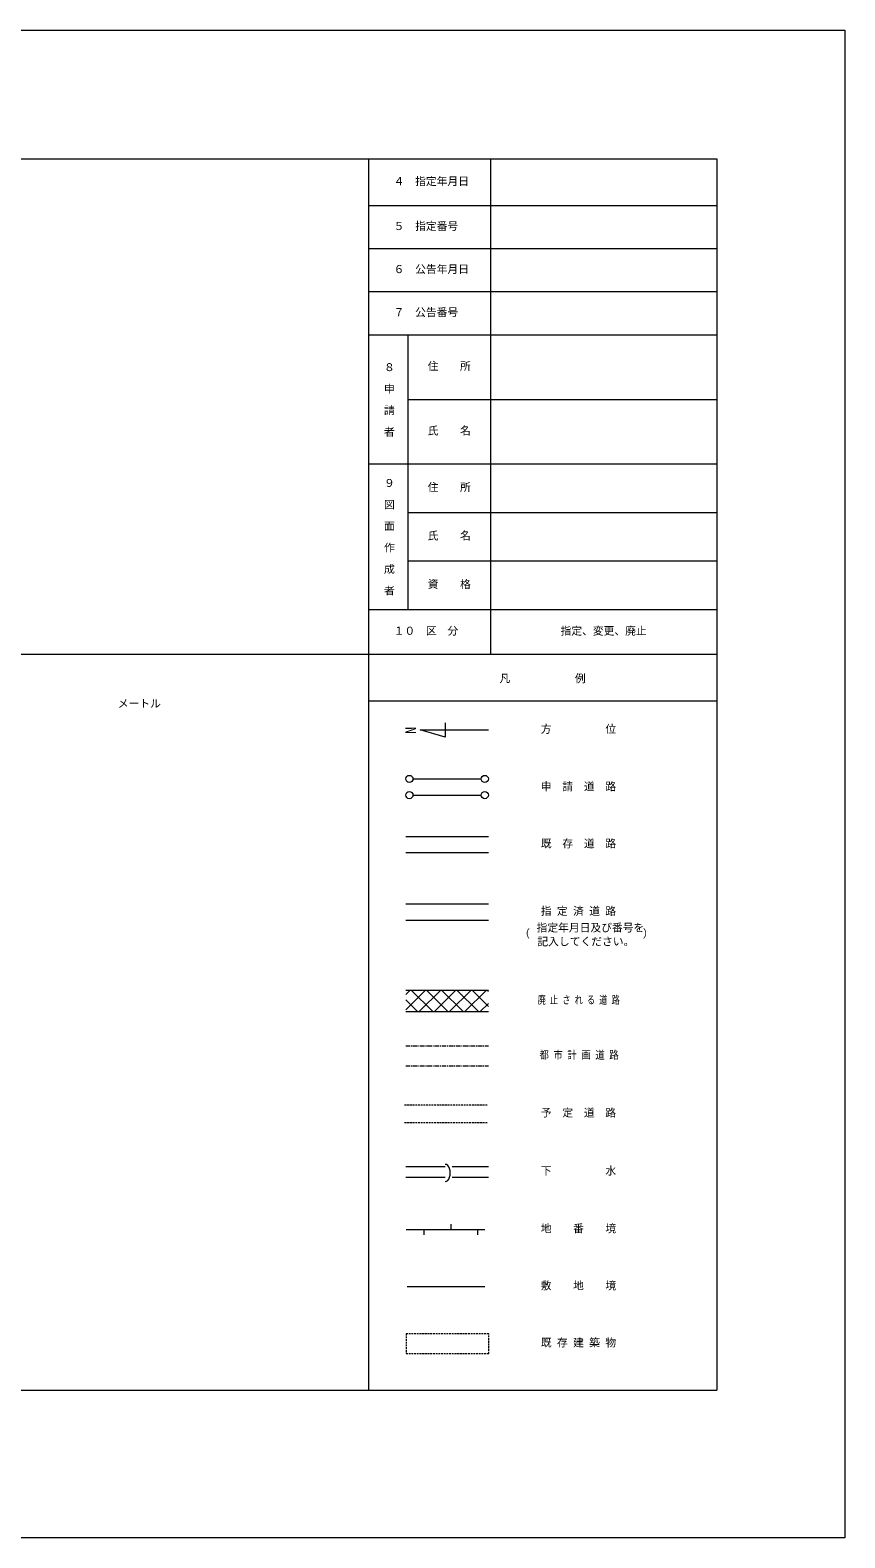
# Model space of a CAD drawing. Units: millimetres on the paper. Extents: x -297 to 297, y -210 to 210.
# Drawn here: x 70.1 to 297, y -210 to 210 of the extents above; entities that cross this region are included whole.
import ezdxf
from ezdxf.enums import TextEntityAlignment as Align

# ---------------------------------------------------------------- set-up
doc = ezdxf.new("R2010")
doc.units = ezdxf.units.MM
doc.linetypes.add('USER1', pattern=[0.75, 0.5, -0.25])
doc.linetypes.add('USER2', pattern=[2, 1.25, -0.25, 0.25, -0.25])
doc.layers.add('0-0_0', color=7, linetype='Continuous', lineweight=18)
doc.styles.add('@ＭＳ ゴシック', font='')
doc.styles.add('ＭＳ ゴシック', font='')
doc.styles.get('@ＭＳ ゴシック').set_extended_font_data('@MS Gothic')
doc.styles.get('ＭＳ ゴシック').set_extended_font_data('MS Gothic')

msp = doc.modelspace()

# ---------------------------------------------------------------- linework, layer by layer
at = {"layer": '0-0_0'}
for p, q in [((-261.69, 174.157), (261.31, 174.157)), ((164.31, 174.157), (164.31, 36.157)), ((198.31, 174.157), (198.31, 36.157)), ((261.31, 174.157), (261.31, -168.843)), ((164.31, 161.157), (261.31, 161.157)), ((164.31, 149.157), (261.31, 149.157)), ((164.31, 137.157), (261.31, 137.157)), ((164.31, 125.157), (261.31, 125.157)), ((175.31, 125.157), (175.31, 48.657)), ((175.31, 107.157), (261.31, 107.157)), ((164.31, 89.157), (261.31, 89.157)), ((175.31, 75.657), (261.31, 75.657)), ((175.31, 62.157), (261.31, 62.157)), ((164.31, 48.657), (261.31, 48.657)), ((-261.69, 36.157), (261.31, 36.157)), ((164.31, 36.157), (164.31, -168.843)), ((164.31, 23.157), (261.31, 23.157)), ((164.31, 23.157), (261.31, 23.157)), ((-261.69, -168.843), (261.31, -168.843))]:
    msp.add_line(p, q, dxfattribs=at)
at = {"layer": '0-0_0', "color": 1}
for p, q in [((185.7, 17.055), (185.7, 13.055)), ((178.7, 15.055), (197.7, 15.055)), ((185.7, 13.055), (178.7, 15.055)), ((176.7, 1.411), (195.7, 1.411)), ((176.7, 1.411), (195.7, 1.411)), ((176.7, -3.089), (195.7, -3.089)), ((174.7, -14.595), (197.7, -14.595)), ((174.7, -19.095), (197.7, -19.095)), ((174.7, -33.402), (197.7, -33.402)), ((174.7, -37.902), (197.7, -37.902)), ((174.7, -57.398), (197.7, -57.398)), ((174.7, -62.887), (180.19, -57.398)), ((174.7, -58.645), (175.947, -57.398)), ((176.192, -57.398), (182.192, -63.398)), ((178.432, -63.398), (184.432, -57.398)), ((180.435, -57.398), (186.435, -63.398)), ((182.675, -63.398), (188.675, -57.398)), ((184.678, -57.398), (190.678, -63.398)), ((186.917, -63.398), (192.917, -57.398)), ((188.92, -57.398), (194.92, -63.398)), ((191.16, -63.398), (197.16, -57.398)), ((193.163, -57.398), (197.7, -61.936)), ((197.405, -57.398), (197.7, -57.693)), ((174.7, -60.149), (177.95, -63.398)), ((195.403, -63.398), (197.7, -61.101)), ((174.7, -63.398), (197.7, -63.398)), ((174.7, -106.513), (185.647, -106.513)), ((187.647, -106.513), (197.7, -106.513)), ((174.7, -109.513), (185.647, -109.513)), ((187.647, -109.513), (197.7, -109.513)), ((174.765, -124.077), (196.755, -124.077)), ((179.711, -124.077), (179.711, -125.577)), ((187.211, -122.577), (187.211, -124.077)), ((194.711, -124.077), (194.711, -125.577)), ((175.102, -139.97), (196.755, -139.97))]:
    msp.add_line(p, q, dxfattribs=at)
at = {"layer": '0-0_0', "color": 1, "linetype": 'USER2'}
for p, q in [((174.7, -72.932), (197.7, -72.932)), ((174.7, -78.538), (197.7, -78.538))]:
    msp.add_line(p, q, dxfattribs=at)
at = {"layer": '0-0_0', "color": 1, "linetype": 'USER1'}
for p, q in [((174.364, -89.399), (197.364, -89.399)), ((174.364, -94.271), (197.364, -94.271))]:
    msp.add_line(p, q, dxfattribs=at)
at = {"layer": '0-0_0', "color": 8}
msp.add_line((297, -210), (-297, -210), dxfattribs=at)
msp.add_lwpolyline([(-297, -210), (-297, 210), (297, 210), (297, -210)], dxfattribs=at)
at = {"layer": '0-0_0', "color": 1, "linetype": 'USER1'}
msp.add_lwpolyline([(197.787, -153.141), (174.787, -153.141), (174.787, -158.641), (197.787, -158.641)], close=True, dxfattribs=at)
at = {"layer": '0-0_0', "color": 1}
for centre in [(175.7, 1.411), (196.7, 1.411), (175.7, -3.089), (196.7, -3.089)]:
    msp.add_circle(centre, 1, dxfattribs=at)
msp.add_ellipse((185.714, -108.343), major_axis=(0, 2.376), ratio=0.584314, start_param=3.0939562, end_param=6.3308218, dxfattribs=at)

# ---------------------------------------------------------------- texts
at = {"layer": '0-0_0', "style": 'ＭＳ ゴシック'}
for s, p in [('４\u3000指定年月日', (171.31, 166.157)), ('５\u3000指定番号', (171.31, 153.657)), ('６\u3000公告年月日', (171.31, 141.657)), ('７\u3000公告番号', (171.31, 129.657)), ('住\u3000\u3000所', (180.81, 114.657)), ('氏\u3000\u3000名', (180.81, 96.657)), ('住\u3000\u3000所', (180.81, 80.907)), ('氏\u3000\u3000名', (180.81, 67.407)), ('資\u3000\u3000格', (180.81, 53.907)), ('１０\u3000区\u3000分', (171.31, 40.907)), ('指定、変更、廃止', (217.81, 40.907)), ('凡\u3000\u3000\u3000\u3000\u3000\u3000例', (200.81, 27.657)), ('メートル', (94.477, 20.657)), ('方\u3000\u3000\u3000\u3000\u3000位', (212.31, 13.555)), ('申\u3000請\u3000道\u3000路', (212.31, -2.445)), ('既\u3000存\u3000道\u3000路', (212.31, -18.345)), ('指 定 済 道 路', (212.31, -37.152)), ('（\u3000        \u3000\u3000     \u3000）', (206.295, -43.448)), ('指定年月日及び番号を', (211.139, -41.785)), ('記入してください。', (211.362, -45.643)), ('予  定  道  路', (212.31, -93.335)), ('下\u3000\u3000\u3000\u3000\u3000水', (212.31, -109.513)), ('地\u3000\u3000番\u3000\u3000境', (212.31, -125.577)), ('敷\u3000\u3000地\u3000\u3000境', (212.31, -141.47)), ('既 存 建 築 物', (212.31, -157.391))]:
    msp.add_text(s, height=2.199, dxfattribs=at).set_placement(p, align=Align.BOTTOM_LEFT)
at = {"layer": '0-0_0'}
for s, height, rotation, style, p in [('８\u3000申\u3000請\u3000者', 2.199, 270, '@ＭＳ ゴシック', (168.31, 117.657)), ('９\u3000図\u3000面\u3000作\u3000成\u3000者', 2.199, 270, '@ＭＳ ゴシック', (168.31, 85.407)), ('N', 2.933, 90, 'ＭＳ ゴシック', (178.398, 13.925))]:
    msp.add_text(s, height=height, rotation=rotation, dxfattribs=dict(at, style=style)).set_placement(p, align=Align.BOTTOM_LEFT)
at = {"layer": '0-0_0', "style": 'ＭＳ ゴシック'}
for s, width, p in [('廃 止 さ れ る 道 路', 0.75, (211.41, -61.898)), ('都 市 計 画 道 路', 0.85, (211.935, -77.235))]:
    msp.add_text(s, height=2.199, dxfattribs=dict(at, width=width)).set_placement(p, align=Align.BOTTOM_LEFT)

doc.saveas('drawing.dxf')
